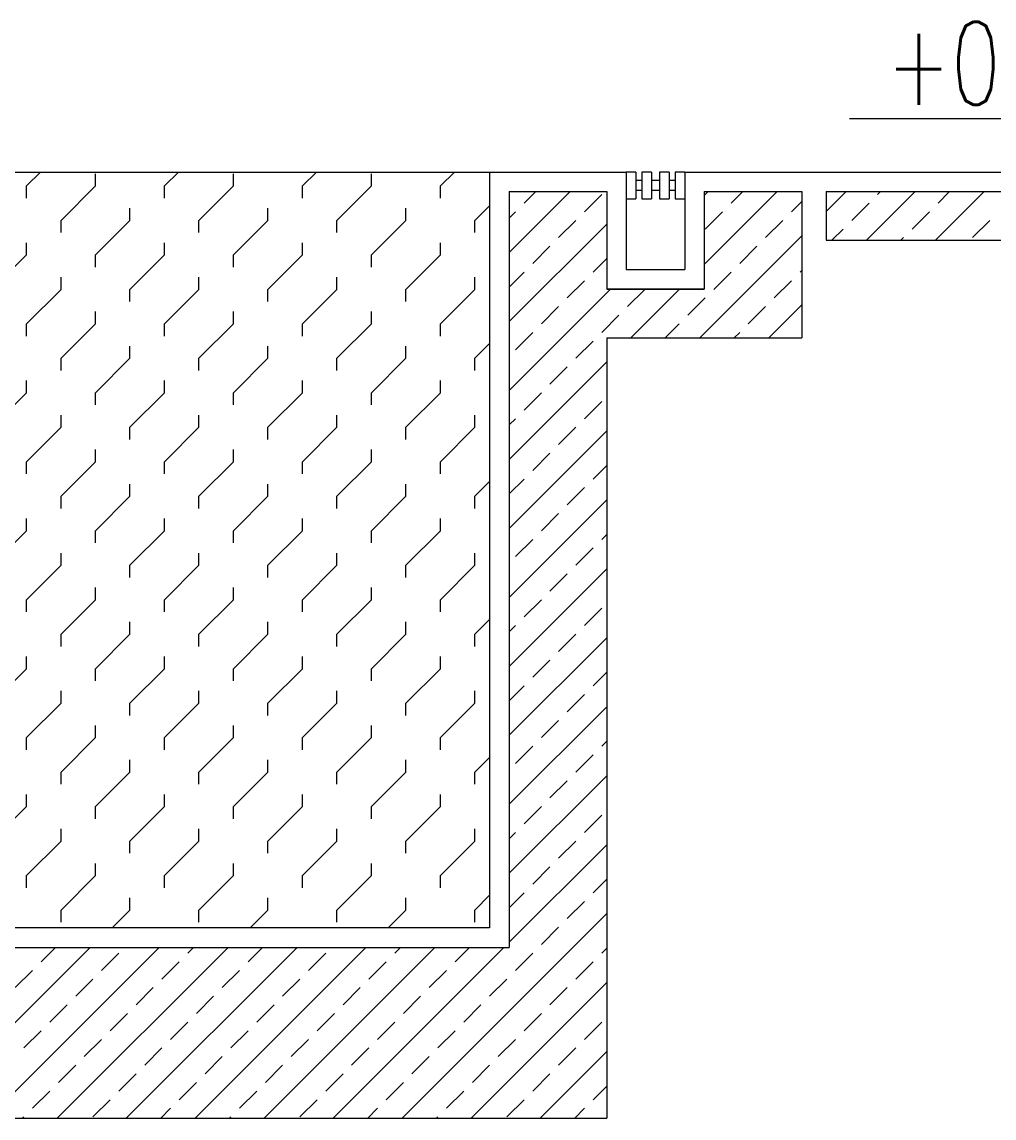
# Model space of a CAD drawing. Extents: x 3907.4 to 3911.57, y -3054.42 to -3053.7.
# Drawn here: x 3909.46491 to 3909.50477, y -3054.34281 to -3054.29785 of the extents above; entities that cross this region are included whole.
import ezdxf
from ezdxf.enums import TextEntityAlignment as Align

# ---------------------------------------------------------------- set-up
doc = ezdxf.new("R2010")
doc.units = 0
doc.header["$LTSCALE"] = 2
doc.header["$MEASUREMENT"] = 0
for name, color, linetype in [('DOĞRAMA', 2, 'CONTINUOUS'), ('DUVAR', 7, 'CONTINUOUS'), ('SıVA', 6, 'CONTINUOUS'), ('TARAMA', 9, 'CONTINUOUS'), ('TEXT', 11, 'CONTINUOUS')]:
    doc.layers.add(name, color=color, linetype=linetype)
doc.styles.add('KAPı-PEN', font='simplex.shx', dxfattribs={"width": 0.7, "height": 10})

msp = doc.modelspace()

# ---------------------------------------------------------------- linework, layer by layer
at = {"layer": 'DOĞRAMA'}
msp.add_line((3909.385686, -3054.304011), (3909.484086, -3054.304011), dxfattribs=at)
at = {"layer": 'DUVAR', "color": 4}
for p, q in [((3909.484886, -3054.304811), (3909.488886, -3054.304811)), ((3909.484886, -3054.304811), (3909.484886, -3054.335811)), ((3909.484886, -3054.304811), (3909.488886, -3054.304811)), ((3909.488886, -3054.304811), (3909.488886, -3054.308811)), ((3909.488886, -3054.304811), (3909.488886, -3054.308811)), ((3909.492886, -3054.304811), (3909.496886, -3054.304811)), ((3909.492886, -3054.304811), (3909.492886, -3054.308811)), ((3909.492886, -3054.304811), (3909.492886, -3054.308811)), ((3909.496886, -3054.304811), (3909.496886, -3054.310811)), ((3909.497886, -3054.304811), (3909.527886, -3054.304811)), ((3909.497886, -3054.304811), (3909.497886, -3054.306811)), ((3909.497886, -3054.306811), (3909.527886, -3054.306811)), ((3909.488886, -3054.308811), (3909.492886, -3054.308811)), ((3909.492886, -3054.308811), (3909.488886, -3054.308811)), ((3909.488886, -3054.310811), (3909.488886, -3054.342811)), ((3909.488886, -3054.310811), (3909.496886, -3054.310811)), ((3909.384886, -3054.335811), (3909.484886, -3054.335811)), ((3909.380886, -3054.342811), (3909.488886, -3054.342811))]:
    msp.add_line(p, q, dxfattribs=at)
at = {"layer": 'SıVA'}
for p, q in [((3909.484086, -3054.304011), (3909.488886, -3054.304011)), ((3909.484086, -3054.304011), (3909.484086, -3054.335011)), ((3909.489686, -3054.304011), (3909.489686, -3054.308011)), ((3909.492086, -3054.304011), (3909.528086, -3054.304011)), ((3909.492086, -3054.304011), (3909.492086, -3054.308011)), ((3909.489686, -3054.308011), (3909.492086, -3054.308011)), ((3909.484086, -3054.335011), (3909.385686, -3054.335011))]:
    msp.add_line(p, q, dxfattribs=at)
at = {"layer": 'SıVA', "color": 6}
msp.add_line((3909.484086, -3054.304011), (3909.489686, -3054.304011), dxfattribs=at)
at = {"layer": 'TARAMA'}
for p, q in [((3909.385686, -3054.304011), (3909.484086, -3054.304011)), ((3909.465098, -3054.30458), (3909.465667, -3054.304011)), ((3909.470755, -3054.30458), (3909.471324, -3054.304011)), ((3909.476412, -3054.30458), (3909.476981, -3054.304011)), ((3909.482068, -3054.30458), (3909.482638, -3054.304011)), ((3909.490086, -3054.304011), (3909.489686, -3054.304011)), ((3909.489686, -3054.304011), (3909.489686, -3054.305111)), ((3909.490086, -3054.304011), (3909.490086, -3054.305111)), ((3909.490726, -3054.304011), (3909.490326, -3054.304011)), ((3909.490326, -3054.304011), (3909.490326, -3054.305111)), ((3909.490726, -3054.304011), (3909.490726, -3054.305111)), ((3909.491446, -3054.304011), (3909.491046, -3054.304011)), ((3909.491046, -3054.304011), (3909.491046, -3054.305111)), ((3909.491446, -3054.304011), (3909.491446, -3054.305111)), ((3909.492086, -3054.304011), (3909.491686, -3054.304011)), ((3909.491686, -3054.304011), (3909.491686, -3054.305111)), ((3909.492086, -3054.304011), (3909.492086, -3054.305111)), ((3909.467926, -3054.30458), (3909.467926, -3054.30408)), ((3909.473583, -3054.30458), (3909.473583, -3054.30408)), ((3909.47924, -3054.30458), (3909.47924, -3054.30408)), ((3909.490326, -3054.304361), (3909.490086, -3054.304361)), ((3909.491046, -3054.304361), (3909.490726, -3054.304361)), ((3909.491686, -3054.304361), (3909.491446, -3054.304361)), ((3909.465098, -3054.30508), (3909.465098, -3054.30458)), ((3909.466512, -3054.305994), (3909.467926, -3054.30458)), ((3909.470755, -3054.30508), (3909.470755, -3054.30458)), ((3909.472169, -3054.305994), (3909.473583, -3054.30458)), ((3909.476412, -3054.30508), (3909.476412, -3054.30458)), ((3909.477826, -3054.305994), (3909.47924, -3054.30458)), ((3909.482068, -3054.30508), (3909.482068, -3054.30458)), ((3909.484886, -3054.307314), (3909.487389, -3054.304811)), ((3909.485498, -3054.305287), (3909.485975, -3054.304811)), ((3909.487973, -3054.305641), (3909.48868, -3054.304934)), ((3909.490326, -3054.304761), (3909.490086, -3054.304761)), ((3909.491046, -3054.304761), (3909.490726, -3054.304761)), ((3909.491686, -3054.304761), (3909.491446, -3054.304761)), ((3909.492886, -3054.304971), (3909.493046, -3054.304811)), ((3909.492886, -3054.307799), (3909.495874, -3054.304811)), ((3909.493984, -3054.305287), (3909.49446, -3054.304811)), ((3909.497886, -3054.305628), (3909.498703, -3054.304811)), ((3909.499531, -3054.306811), (3909.501531, -3054.304811)), ((3909.499994, -3054.304934), (3909.500117, -3054.304811)), ((3909.502359, -3054.306811), (3909.504359, -3054.304811)), ((3909.502469, -3054.305287), (3909.502945, -3054.304811)), ((3909.489686, -3054.305111), (3909.490086, -3054.305111)), ((3909.490326, -3054.305111), (3909.490726, -3054.305111)), ((3909.491046, -3054.305111), (3909.491446, -3054.305111)), ((3909.491686, -3054.305111), (3909.492086, -3054.305111)), ((3909.496458, -3054.305641), (3909.496886, -3054.305213)), ((3909.498933, -3054.305994), (3909.49964, -3054.305287)), ((3909.46934, -3054.305994), (3909.46934, -3054.305494)), ((3909.474997, -3054.305994), (3909.474997, -3054.305494)), ((3909.480654, -3054.305994), (3909.480654, -3054.305494)), ((3909.483483, -3054.305994), (3909.484086, -3054.305391)), ((3909.484886, -3054.3059), (3909.485145, -3054.305641)), ((3909.492923, -3054.306348), (3909.49363, -3054.305641)), ((3909.501408, -3054.306348), (3909.502115, -3054.305641)), ((3909.466512, -3054.306494), (3909.466512, -3054.305994)), ((3909.467926, -3054.307409), (3909.46934, -3054.305994)), ((3909.472169, -3054.306494), (3909.472169, -3054.305994)), ((3909.473583, -3054.307409), (3909.474997, -3054.305994)), ((3909.477826, -3054.306494), (3909.477826, -3054.305994)), ((3909.47924, -3054.307409), (3909.480654, -3054.305994)), ((3909.483483, -3054.306494), (3909.483483, -3054.305994)), ((3909.484886, -3054.310142), (3909.488886, -3054.306142)), ((3909.486912, -3054.306701), (3909.48762, -3054.305994)), ((3909.495398, -3054.306701), (3909.496105, -3054.305994)), ((3909.503883, -3054.306701), (3909.50459, -3054.305994)), ((3909.492703, -3054.310811), (3909.496886, -3054.306628)), ((3909.498117, -3054.306811), (3909.49858, -3054.306348)), ((3909.500945, -3054.306811), (3909.501055, -3054.306701)), ((3909.465098, -3054.307409), (3909.465098, -3054.306909)), ((3909.470755, -3054.307409), (3909.470755, -3054.306909)), ((3909.476412, -3054.307409), (3909.476412, -3054.306909)), ((3909.482068, -3054.307409), (3909.482068, -3054.306909)), ((3909.485852, -3054.307762), (3909.486559, -3054.307055)), ((3909.494337, -3054.307762), (3909.495044, -3054.307055)), ((3909.463684, -3054.308823), (3909.465098, -3054.307409)), ((3909.467926, -3054.307909), (3909.467926, -3054.307409)), ((3909.46934, -3054.308823), (3909.470755, -3054.307409)), ((3909.473583, -3054.307909), (3909.473583, -3054.307409)), ((3909.474997, -3054.308823), (3909.476412, -3054.307409)), ((3909.47924, -3054.307909), (3909.47924, -3054.307409)), ((3909.480654, -3054.308823), (3909.482068, -3054.307409)), ((3909.488327, -3054.308116), (3909.488886, -3054.307557)), ((3909.496812, -3054.308116), (3909.496886, -3054.308042)), ((3909.466512, -3054.308823), (3909.466512, -3054.308323)), ((3909.472169, -3054.308823), (3909.472169, -3054.308323)), ((3909.477826, -3054.308823), (3909.477826, -3054.308323)), ((3909.483483, -3054.308823), (3909.483483, -3054.308323)), ((3909.484886, -3054.308728), (3909.485498, -3054.308116)), ((3909.487266, -3054.309176), (3909.487973, -3054.308469)), ((3909.493276, -3054.308823), (3909.493984, -3054.308116)), ((3909.495751, -3054.309176), (3909.496458, -3054.308469)), ((3909.465098, -3054.310237), (3909.466512, -3054.308823)), ((3909.46934, -3054.309323), (3909.46934, -3054.308823)), ((3909.470755, -3054.310237), (3909.472169, -3054.308823)), ((3909.474997, -3054.309323), (3909.474997, -3054.308823)), ((3909.476412, -3054.310237), (3909.477826, -3054.308823)), ((3909.480654, -3054.309323), (3909.480654, -3054.308823)), ((3909.482068, -3054.310237), (3909.483483, -3054.308823)), ((3909.484886, -3054.312971), (3909.489046, -3054.308811)), ((3909.489741, -3054.30953), (3909.490448, -3054.308823)), ((3909.489874, -3054.310811), (3909.491874, -3054.308811)), ((3909.492216, -3054.309883), (3909.492923, -3054.309176)), ((3909.467926, -3054.310237), (3909.467926, -3054.309737)), ((3909.473583, -3054.310237), (3909.473583, -3054.309737)), ((3909.47924, -3054.310237), (3909.47924, -3054.309737)), ((3909.486205, -3054.310237), (3909.486912, -3054.30953)), ((3909.494691, -3054.310237), (3909.495398, -3054.30953)), ((3909.495531, -3054.310811), (3909.496886, -3054.309456)), ((3909.465098, -3054.310737), (3909.465098, -3054.310237)), ((3909.466512, -3054.311651), (3909.467926, -3054.310237)), ((3909.470755, -3054.310737), (3909.470755, -3054.310237)), ((3909.472169, -3054.311651), (3909.473583, -3054.310237)), ((3909.476412, -3054.310737), (3909.476412, -3054.310237)), ((3909.477826, -3054.311651), (3909.47924, -3054.310237)), ((3909.482068, -3054.310737), (3909.482068, -3054.310237)), ((3909.48868, -3054.310591), (3909.489387, -3054.309883)), ((3909.491288, -3054.310811), (3909.491862, -3054.310237)), ((3909.485145, -3054.311298), (3909.485852, -3054.310591)), ((3909.494117, -3054.310811), (3909.494337, -3054.310591)), ((3909.46934, -3054.311651), (3909.46934, -3054.311151)), ((3909.474997, -3054.311651), (3909.474997, -3054.311151)), ((3909.480654, -3054.311651), (3909.480654, -3054.311151)), ((3909.483483, -3054.311651), (3909.484086, -3054.311048)), ((3909.48762, -3054.311651), (3909.488327, -3054.310944)), ((3909.466512, -3054.312151), (3909.466512, -3054.311651)), ((3909.467926, -3054.313065), (3909.46934, -3054.311651)), ((3909.472169, -3054.312151), (3909.472169, -3054.311651)), ((3909.473583, -3054.313065), (3909.474997, -3054.311651)), ((3909.477826, -3054.312151), (3909.477826, -3054.311651)), ((3909.47924, -3054.313065), (3909.480654, -3054.311651)), ((3909.483483, -3054.312151), (3909.483483, -3054.311651)), ((3909.484886, -3054.315799), (3909.488886, -3054.311799)), ((3909.486559, -3054.312712), (3909.487266, -3054.312005)), ((3909.465098, -3054.313065), (3909.465098, -3054.312565)), ((3909.470755, -3054.313065), (3909.470755, -3054.312565)), ((3909.476412, -3054.313065), (3909.476412, -3054.312565)), ((3909.482068, -3054.313065), (3909.482068, -3054.312565)), ((3909.463684, -3054.31448), (3909.465098, -3054.313065)), ((3909.467926, -3054.313565), (3909.467926, -3054.313065)), ((3909.46934, -3054.31448), (3909.470755, -3054.313065)), ((3909.473583, -3054.313565), (3909.473583, -3054.313065)), ((3909.474997, -3054.31448), (3909.476412, -3054.313065)), ((3909.47924, -3054.313565), (3909.47924, -3054.313065)), ((3909.480654, -3054.31448), (3909.482068, -3054.313065)), ((3909.485498, -3054.313773), (3909.486205, -3054.313065)), ((3909.487973, -3054.314126), (3909.48868, -3054.313419)), ((3909.466512, -3054.31448), (3909.466512, -3054.31398)), ((3909.472169, -3054.31448), (3909.472169, -3054.31398)), ((3909.477826, -3054.31448), (3909.477826, -3054.31398)), ((3909.483483, -3054.31448), (3909.483483, -3054.31398)), ((3909.484886, -3054.314385), (3909.485145, -3054.314126)), ((3909.465098, -3054.315894), (3909.466512, -3054.31448)), ((3909.46934, -3054.31498), (3909.46934, -3054.31448)), ((3909.470755, -3054.315894), (3909.472169, -3054.31448)), ((3909.474997, -3054.31498), (3909.474997, -3054.31448)), ((3909.476412, -3054.315894), (3909.477826, -3054.31448)), ((3909.480654, -3054.31498), (3909.480654, -3054.31448)), ((3909.482068, -3054.315894), (3909.483483, -3054.31448)), ((3909.484886, -3054.318628), (3909.488886, -3054.314628)), ((3909.486912, -3054.315187), (3909.48762, -3054.31448)), ((3909.467926, -3054.315894), (3909.467926, -3054.315394)), ((3909.473583, -3054.315894), (3909.473583, -3054.315394)), ((3909.47924, -3054.315894), (3909.47924, -3054.315394)), ((3909.485852, -3054.316247), (3909.486559, -3054.31554)), ((3909.465098, -3054.316394), (3909.465098, -3054.315894)), ((3909.466512, -3054.317308), (3909.467926, -3054.315894)), ((3909.470755, -3054.316394), (3909.470755, -3054.315894)), ((3909.472169, -3054.317308), (3909.473583, -3054.315894)), ((3909.476412, -3054.316394), (3909.476412, -3054.315894)), ((3909.477826, -3054.317308), (3909.47924, -3054.315894)), ((3909.482068, -3054.316394), (3909.482068, -3054.315894)), ((3909.488327, -3054.316601), (3909.488886, -3054.316042)), ((3909.484886, -3054.317213), (3909.485498, -3054.316601)), ((3909.46934, -3054.317308), (3909.46934, -3054.316808)), ((3909.474997, -3054.317308), (3909.474997, -3054.316808)), ((3909.480654, -3054.317308), (3909.480654, -3054.316808)), ((3909.483483, -3054.317308), (3909.484086, -3054.316705)), ((3909.487266, -3054.317662), (3909.487973, -3054.316954)), ((3909.466512, -3054.317808), (3909.466512, -3054.317308)), ((3909.467926, -3054.318722), (3909.46934, -3054.317308)), ((3909.472169, -3054.317808), (3909.472169, -3054.317308)), ((3909.473583, -3054.318722), (3909.474997, -3054.317308)), ((3909.477826, -3054.317808), (3909.477826, -3054.317308)), ((3909.47924, -3054.318722), (3909.480654, -3054.317308)), ((3909.483483, -3054.317808), (3909.483483, -3054.317308)), ((3909.484886, -3054.321456), (3909.488886, -3054.317456)), ((3909.465098, -3054.318722), (3909.465098, -3054.318222)), ((3909.470755, -3054.318722), (3909.470755, -3054.318222)), ((3909.476412, -3054.318722), (3909.476412, -3054.318222)), ((3909.482068, -3054.318722), (3909.482068, -3054.318222)), ((3909.486205, -3054.318722), (3909.486912, -3054.318015)), ((3909.463684, -3054.320136), (3909.465098, -3054.318722)), ((3909.467926, -3054.319222), (3909.467926, -3054.318722)), ((3909.46934, -3054.320136), (3909.470755, -3054.318722)), ((3909.473583, -3054.319222), (3909.473583, -3054.318722)), ((3909.474997, -3054.320136), (3909.476412, -3054.318722)), ((3909.47924, -3054.319222), (3909.47924, -3054.318722)), ((3909.480654, -3054.320136), (3909.482068, -3054.318722)), ((3909.48868, -3054.319076), (3909.488886, -3054.31887)), ((3909.485145, -3054.319783), (3909.485852, -3054.319076)), ((3909.466512, -3054.320136), (3909.466512, -3054.319636)), ((3909.472169, -3054.320136), (3909.472169, -3054.319636)), ((3909.477826, -3054.320136), (3909.477826, -3054.319636)), ((3909.483483, -3054.320136), (3909.483483, -3054.319636)), ((3909.48762, -3054.320136), (3909.488327, -3054.319429)), ((3909.465098, -3054.321551), (3909.466512, -3054.320136)), ((3909.46934, -3054.320636), (3909.46934, -3054.320136)), ((3909.470755, -3054.321551), (3909.472169, -3054.320136)), ((3909.474997, -3054.320636), (3909.474997, -3054.320136)), ((3909.476412, -3054.321551), (3909.477826, -3054.320136)), ((3909.480654, -3054.320636), (3909.480654, -3054.320136)), ((3909.482068, -3054.321551), (3909.483483, -3054.320136)), ((3909.484886, -3054.324284), (3909.488886, -3054.320284)), ((3909.486559, -3054.321197), (3909.487266, -3054.32049)), ((3909.467926, -3054.321551), (3909.467926, -3054.321051)), ((3909.473583, -3054.321551), (3909.473583, -3054.321051)), ((3909.47924, -3054.321551), (3909.47924, -3054.321051)), ((3909.465098, -3054.322051), (3909.465098, -3054.321551)), ((3909.466512, -3054.322965), (3909.467926, -3054.321551)), ((3909.470755, -3054.322051), (3909.470755, -3054.321551)), ((3909.472169, -3054.322965), (3909.473583, -3054.321551)), ((3909.476412, -3054.322051), (3909.476412, -3054.321551)), ((3909.477826, -3054.322965), (3909.47924, -3054.321551)), ((3909.482068, -3054.322051), (3909.482068, -3054.321551)), ((3909.485498, -3054.322258), (3909.486205, -3054.321551)), ((3909.487973, -3054.322611), (3909.48868, -3054.321904)), ((3909.46934, -3054.322965), (3909.46934, -3054.322465)), ((3909.474997, -3054.322965), (3909.474997, -3054.322465)), ((3909.480654, -3054.322965), (3909.480654, -3054.322465)), ((3909.483483, -3054.322965), (3909.484086, -3054.322362)), ((3909.484886, -3054.32287), (3909.485145, -3054.322611)), ((3909.466512, -3054.323465), (3909.466512, -3054.322965)), ((3909.467926, -3054.324379), (3909.46934, -3054.322965)), ((3909.472169, -3054.323465), (3909.472169, -3054.322965)), ((3909.473583, -3054.324379), (3909.474997, -3054.322965)), ((3909.477826, -3054.323465), (3909.477826, -3054.322965)), ((3909.47924, -3054.324379), (3909.480654, -3054.322965)), ((3909.483483, -3054.323465), (3909.483483, -3054.322965)), ((3909.484886, -3054.327113), (3909.488886, -3054.323113)), ((3909.486912, -3054.323672), (3909.48762, -3054.322965)), ((3909.465098, -3054.324379), (3909.465098, -3054.323879)), ((3909.470755, -3054.324379), (3909.470755, -3054.323879)), ((3909.476412, -3054.324379), (3909.476412, -3054.323879)), ((3909.482068, -3054.324379), (3909.482068, -3054.323879)), ((3909.485852, -3054.324733), (3909.486559, -3054.324026)), ((3909.463684, -3054.325793), (3909.465098, -3054.324379)), ((3909.467926, -3054.324879), (3909.467926, -3054.324379)), ((3909.46934, -3054.325793), (3909.470755, -3054.324379)), ((3909.473583, -3054.324879), (3909.473583, -3054.324379)), ((3909.474997, -3054.325793), (3909.476412, -3054.324379)), ((3909.47924, -3054.324879), (3909.47924, -3054.324379)), ((3909.480654, -3054.325793), (3909.482068, -3054.324379)), ((3909.488327, -3054.325086), (3909.488886, -3054.324527)), ((3909.484886, -3054.325699), (3909.485498, -3054.325086)), ((3909.466512, -3054.325793), (3909.466512, -3054.325293)), ((3909.472169, -3054.325793), (3909.472169, -3054.325293)), ((3909.477826, -3054.325793), (3909.477826, -3054.325293)), ((3909.483483, -3054.325793), (3909.483483, -3054.325293)), ((3909.487266, -3054.326147), (3909.487973, -3054.32544)), ((3909.465098, -3054.327208), (3909.466512, -3054.325793)), ((3909.46934, -3054.326293), (3909.46934, -3054.325793)), ((3909.470755, -3054.327208), (3909.472169, -3054.325793)), ((3909.474997, -3054.326293), (3909.474997, -3054.325793)), ((3909.476412, -3054.327208), (3909.477826, -3054.325793)), ((3909.480654, -3054.326293), (3909.480654, -3054.325793)), ((3909.482068, -3054.327208), (3909.483483, -3054.325793)), ((3909.484886, -3054.329941), (3909.488886, -3054.325941)), ((3909.486205, -3054.327208), (3909.486912, -3054.3265)), ((3909.467926, -3054.327208), (3909.467926, -3054.326708)), ((3909.473583, -3054.327208), (3909.473583, -3054.326708)), ((3909.47924, -3054.327208), (3909.47924, -3054.326708)), ((3909.465098, -3054.327708), (3909.465098, -3054.327208)), ((3909.466512, -3054.328622), (3909.467926, -3054.327208)), ((3909.470755, -3054.327708), (3909.470755, -3054.327208)), ((3909.472169, -3054.328622), (3909.473583, -3054.327208)), ((3909.476412, -3054.327708), (3909.476412, -3054.327208)), ((3909.477826, -3054.328622), (3909.47924, -3054.327208)), ((3909.482068, -3054.327708), (3909.482068, -3054.327208)), ((3909.48868, -3054.327561), (3909.488886, -3054.327355)), ((3909.485145, -3054.328268), (3909.485852, -3054.327561)), ((3909.46934, -3054.328622), (3909.46934, -3054.328122)), ((3909.474997, -3054.328622), (3909.474997, -3054.328122)), ((3909.480654, -3054.328622), (3909.480654, -3054.328122)), ((3909.483483, -3054.328622), (3909.484086, -3054.328019)), ((3909.48762, -3054.328622), (3909.488327, -3054.327915)), ((3909.466512, -3054.329122), (3909.466512, -3054.328622)), ((3909.467926, -3054.330036), (3909.46934, -3054.328622)), ((3909.472169, -3054.329122), (3909.472169, -3054.328622)), ((3909.473583, -3054.330036), (3909.474997, -3054.328622)), ((3909.477826, -3054.329122), (3909.477826, -3054.328622)), ((3909.47924, -3054.330036), (3909.480654, -3054.328622)), ((3909.483483, -3054.329122), (3909.483483, -3054.328622)), ((3909.484886, -3054.33277), (3909.488886, -3054.32877)), ((3909.486559, -3054.329682), (3909.487266, -3054.328975)), ((3909.465098, -3054.330036), (3909.465098, -3054.329536)), ((3909.470755, -3054.330036), (3909.470755, -3054.329536)), ((3909.476412, -3054.330036), (3909.476412, -3054.329536)), ((3909.482068, -3054.330036), (3909.482068, -3054.329536)), ((3909.463684, -3054.33145), (3909.465098, -3054.330036)), ((3909.467926, -3054.330536), (3909.467926, -3054.330036)), ((3909.46934, -3054.33145), (3909.470755, -3054.330036)), ((3909.473583, -3054.330536), (3909.473583, -3054.330036)), ((3909.474997, -3054.33145), (3909.476412, -3054.330036)), ((3909.47924, -3054.330536), (3909.47924, -3054.330036)), ((3909.480654, -3054.33145), (3909.482068, -3054.330036)), ((3909.485498, -3054.330743), (3909.486205, -3054.330036)), ((3909.487973, -3054.331097), (3909.48868, -3054.33039)), ((3909.466512, -3054.33145), (3909.466512, -3054.33095)), ((3909.472169, -3054.33145), (3909.472169, -3054.33095)), ((3909.477826, -3054.33145), (3909.477826, -3054.33095)), ((3909.483483, -3054.33145), (3909.483483, -3054.33095)), ((3909.465098, -3054.332864), (3909.466512, -3054.33145)), ((3909.46934, -3054.33195), (3909.46934, -3054.33145)), ((3909.470755, -3054.332864), (3909.472169, -3054.33145)), ((3909.474997, -3054.33195), (3909.474997, -3054.33145)), ((3909.476412, -3054.332864), (3909.477826, -3054.33145)), ((3909.480654, -3054.33195), (3909.480654, -3054.33145)), ((3909.482068, -3054.332864), (3909.483483, -3054.33145)), ((3909.484886, -3054.331355), (3909.485145, -3054.331097)), ((3909.486912, -3054.332157), (3909.48762, -3054.33145)), ((3909.484886, -3054.335598), (3909.488886, -3054.331598)), ((3909.467926, -3054.332864), (3909.467926, -3054.332364)), ((3909.473583, -3054.332864), (3909.473583, -3054.332364)), ((3909.47924, -3054.332864), (3909.47924, -3054.332364)), ((3909.485852, -3054.333218), (3909.486559, -3054.332511)), ((3909.465098, -3054.333364), (3909.465098, -3054.332864)), ((3909.466512, -3054.334279), (3909.467926, -3054.332864)), ((3909.470755, -3054.333364), (3909.470755, -3054.332864)), ((3909.472169, -3054.334279), (3909.473583, -3054.332864)), ((3909.476412, -3054.333364), (3909.476412, -3054.332864)), ((3909.477826, -3054.334279), (3909.47924, -3054.332864)), ((3909.482068, -3054.333364), (3909.482068, -3054.332864)), ((3909.488327, -3054.333571), (3909.488886, -3054.333012)), ((3909.483483, -3054.334279), (3909.484086, -3054.333675)), ((3909.484886, -3054.334184), (3909.485498, -3054.333571)), ((3909.46934, -3054.334279), (3909.46934, -3054.333779)), ((3909.474997, -3054.334279), (3909.474997, -3054.333779)), ((3909.480654, -3054.334279), (3909.480654, -3054.333779)), ((3909.487266, -3054.334632), (3909.487973, -3054.333925)), ((3909.466512, -3054.334779), (3909.466512, -3054.334279)), ((3909.468608, -3054.335011), (3909.46934, -3054.334279)), ((3909.472169, -3054.334779), (3909.472169, -3054.334279)), ((3909.474265, -3054.335011), (3909.474997, -3054.334279)), ((3909.477826, -3054.334779), (3909.477826, -3054.334279)), ((3909.479922, -3054.335011), (3909.480654, -3054.334279)), ((3909.480502, -3054.342811), (3909.488886, -3054.334427)), ((3909.483483, -3054.334779), (3909.483483, -3054.334279)), ((3909.486205, -3054.335693), (3909.486912, -3054.334986)), ((3909.460703, -3054.342811), (3909.467703, -3054.335811)), ((3909.463531, -3054.342811), (3909.470531, -3054.335811)), ((3909.465699, -3054.3364), (3909.466288, -3054.335811)), ((3909.466359, -3054.342811), (3909.473359, -3054.335811)), ((3909.469188, -3054.342811), (3909.476188, -3054.335811)), ((3909.47171, -3054.336046), (3909.471945, -3054.335811)), ((3909.472016, -3054.342811), (3909.479016, -3054.335811)), ((3909.474185, -3054.3364), (3909.474774, -3054.335811)), ((3909.474845, -3054.342811), (3909.481845, -3054.335811)), ((3909.477673, -3054.342811), (3909.484673, -3054.335811)), ((3909.480195, -3054.336046), (3909.48043, -3054.335811)), ((3909.48267, -3054.3364), (3909.483259, -3054.335811)), ((3909.48868, -3054.336046), (3909.488886, -3054.335841)), ((3909.468174, -3054.336753), (3909.468881, -3054.336046)), ((3909.470649, -3054.337107), (3909.471356, -3054.3364)), ((3909.476659, -3054.336753), (3909.477367, -3054.336046)), ((3909.479134, -3054.337107), (3909.479841, -3054.3364)), ((3909.485145, -3054.336753), (3909.485852, -3054.336046)), ((3909.48762, -3054.337107), (3909.488327, -3054.3364)), ((3909.464639, -3054.337461), (3909.465346, -3054.336753)), ((3909.473124, -3054.337461), (3909.473831, -3054.336753)), ((3909.481609, -3054.337461), (3909.482316, -3054.336753)), ((3909.467113, -3054.337814), (3909.467821, -3054.337107)), ((3909.475599, -3054.337814), (3909.476306, -3054.337107)), ((3909.48333, -3054.342811), (3909.488886, -3054.337255)), ((3909.484084, -3054.337814), (3909.484791, -3054.337107)), ((3909.469588, -3054.338168), (3909.470295, -3054.337461)), ((3909.478074, -3054.338168), (3909.478781, -3054.337461)), ((3909.486559, -3054.338168), (3909.487266, -3054.337461)), ((3909.466053, -3054.338875), (3909.46676, -3054.338168)), ((3909.472063, -3054.338521), (3909.47277, -3054.337814)), ((3909.474538, -3054.338875), (3909.475245, -3054.338168)), ((3909.480549, -3054.338521), (3909.481256, -3054.337814)), ((3909.483023, -3054.338875), (3909.48373, -3054.338168)), ((3909.468528, -3054.339228), (3909.469235, -3054.338521)), ((3909.477013, -3054.339228), (3909.47772, -3054.338521)), ((3909.485498, -3054.339228), (3909.486205, -3054.338521)), ((3909.471003, -3054.339582), (3909.47171, -3054.338875)), ((3909.479488, -3054.339582), (3909.480195, -3054.338875)), ((3909.487973, -3054.339582), (3909.48868, -3054.338875)), ((3909.464992, -3054.339935), (3909.465699, -3054.339228)), ((3909.473477, -3054.339935), (3909.474185, -3054.339228)), ((3909.481963, -3054.339935), (3909.48267, -3054.339228)), ((3909.467467, -3054.340289), (3909.468174, -3054.339582)), ((3909.469942, -3054.340643), (3909.470649, -3054.339935)), ((3909.475952, -3054.340289), (3909.476659, -3054.339582)), ((3909.478427, -3054.340643), (3909.479134, -3054.339935)), ((3909.484438, -3054.340289), (3909.485145, -3054.339582)), ((3909.486912, -3054.340643), (3909.48762, -3054.339935)), ((3909.472417, -3054.340996), (3909.473124, -3054.340289)), ((3909.480902, -3054.340996), (3909.481609, -3054.340289)), ((3909.486158, -3054.342811), (3909.488886, -3054.340083)), ((3909.466406, -3054.34135), (3909.467113, -3054.340643)), ((3909.474892, -3054.34135), (3909.475599, -3054.340643)), ((3909.483377, -3054.34135), (3909.484084, -3054.340643)), ((3909.468881, -3054.341703), (3909.469588, -3054.340996)), ((3909.471356, -3054.342057), (3909.472063, -3054.34135)), ((3909.477367, -3054.341703), (3909.478074, -3054.340996)), ((3909.479841, -3054.342057), (3909.480549, -3054.34135)), ((3909.485852, -3054.341703), (3909.486559, -3054.340996)), ((3909.465346, -3054.34241), (3909.466053, -3054.341703)), ((3909.473831, -3054.34241), (3909.474538, -3054.341703)), ((3909.482316, -3054.34241), (3909.483023, -3054.341703)), ((3909.488327, -3054.342057), (3909.488886, -3054.341498)), ((3909.467821, -3054.342764), (3909.468528, -3054.342057)), ((3909.476306, -3054.342764), (3909.477013, -3054.342057)), ((3909.484791, -3054.342764), (3909.485498, -3054.342057)), ((3909.470602, -3054.342811), (3909.471003, -3054.34241)), ((3909.479087, -3054.342811), (3909.479488, -3054.34241)), ((3909.487573, -3054.342811), (3909.487973, -3054.34241)), ((3909.464945, -3054.342811), (3909.464992, -3054.342764)), ((3909.47343, -3054.342811), (3909.473477, -3054.342764)), ((3909.481916, -3054.342811), (3909.481963, -3054.342764))]:
    msp.add_line(p, q, dxfattribs=at)
at = {"layer": 'TEXT', "color": 3}
msp.add_line((3909.498836, -3054.301811), (3909.511444, -3054.301811), dxfattribs=at)

# ---------------------------------------------------------------- texts
at = {"layer": 'TEXT', "color": 3, "style": 'KAPı-PEN', "width": 0.7}
msp.add_attdef('+0.15', text='+0.50', height=0.0034, dxfattribs=at).set_placement((3909.505246, -3054.301254), align=Align.CENTER)

doc.saveas('drawing.dxf')
